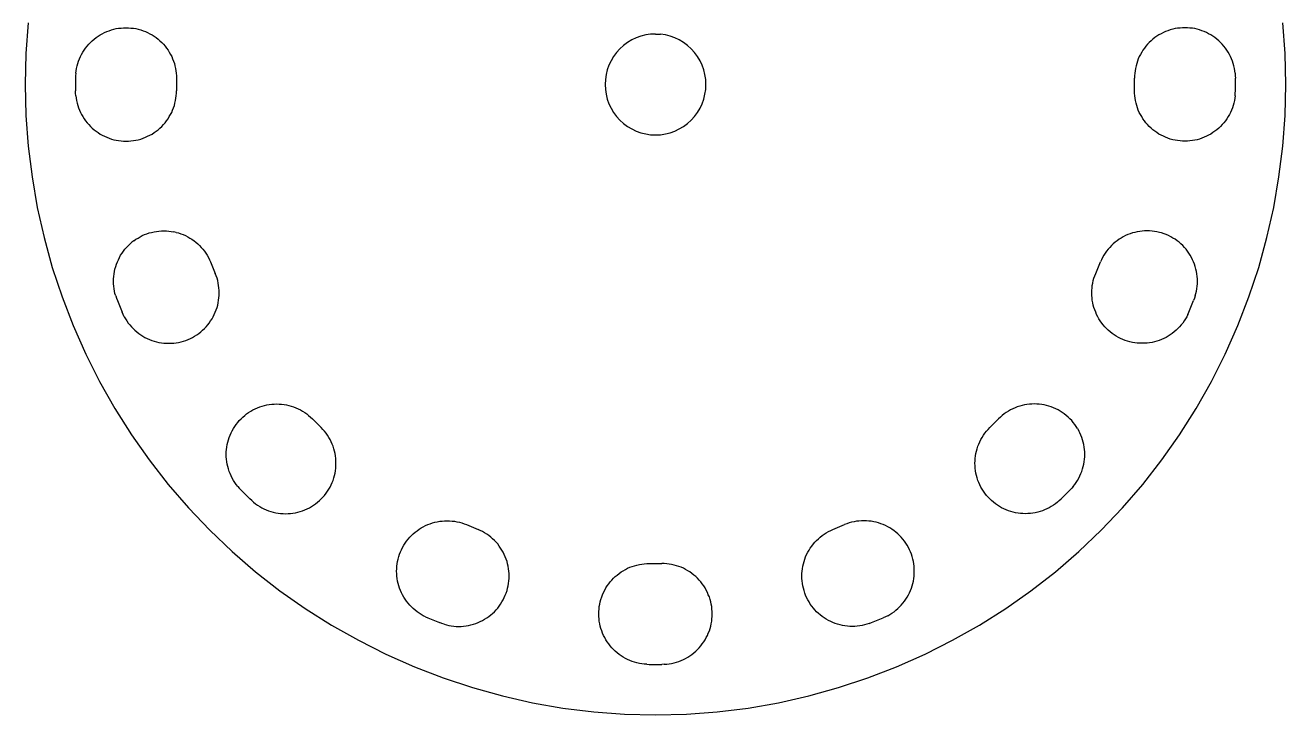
# Model space of a CAD drawing. Header units: millimetres. Extents: x 88 to 292, y 44 to 145.
# Drawn here: x 87.7 to 187.7, y 43.9 to 98.6 of the extents above; entities that cross this region are included whole.
import ezdxf

# ---------------------------------------------------------------- set-up
doc = ezdxf.new("R2010")
doc.units = ezdxf.units.MM
doc.header["$MEASUREMENT"] = 0
doc.layers.get('0').update_dxf_attribs({"linetype": 'CONTINUOUS'})

msp = doc.modelspace()

# ---------------------------------------------------------------- linework, layer by layer
at = {"color": 1}
for p, q in [((87.99, 98.76), (87.81, 96.32)), ((94.04, 97.98), (94.22, 98.06)), ((94.22, 98.06), (94.4, 98.13)), ((94.4, 98.13), (94.59, 98.19)), ((94.59, 98.19), (94.78, 98.24)), ((94.78, 98.24), (94.97, 98.29)), ((94.97, 98.29), (95.16, 98.32)), ((95.16, 98.32), (95.36, 98.34)), ((95.36, 98.34), (95.55, 98.36)), ((95.55, 98.36), (95.75, 98.36)), ((95.75, 98.36), (95.95, 98.36)), ((95.95, 98.36), (96.14, 98.34)), ((96.14, 98.34), (96.34, 98.32)), ((96.34, 98.32), (96.53, 98.29)), ((96.53, 98.29), (96.72, 98.24)), ((96.72, 98.24), (96.91, 98.19)), ((96.91, 98.19), (97.1, 98.13)), ((97.1, 98.13), (97.28, 98.06)), ((97.28, 98.06), (97.46, 97.98)), ((178.22, 98.06), (178.04, 97.98)), ((178.4, 98.13), (178.22, 98.06)), ((178.59, 98.19), (178.4, 98.13)), ((178.78, 98.24), (178.59, 98.19)), ((178.97, 98.29), (178.78, 98.24)), ((179.16, 98.32), (178.97, 98.29)), ((179.36, 98.34), (179.16, 98.32)), ((179.55, 98.36), (179.36, 98.34)), ((179.75, 98.36), (179.55, 98.36)), ((179.95, 98.36), (179.75, 98.36)), ((180.14, 98.34), (179.95, 98.36)), ((180.34, 98.32), (180.14, 98.34)), ((180.53, 98.29), (180.34, 98.32)), ((180.72, 98.24), (180.53, 98.29)), ((180.91, 98.19), (180.72, 98.24)), ((181.1, 98.13), (180.91, 98.19)), ((181.28, 98.06), (181.1, 98.13)), ((181.46, 97.98), (181.28, 98.06)), ((187.69, 96.32), (187.51, 98.76)), ((92.66, 96.9), (92.79, 97.05)), ((92.79, 97.05), (92.92, 97.19)), ((92.92, 97.19), (93.06, 97.33)), ((93.06, 97.33), (93.21, 97.45)), ((93.21, 97.45), (93.37, 97.58)), ((93.37, 97.58), (93.53, 97.69)), ((93.53, 97.69), (93.69, 97.79)), ((93.69, 97.79), (93.86, 97.89)), ((93.86, 97.89), (94.04, 97.98)), ((97.46, 97.98), (97.63, 97.89)), ((97.63, 97.89), (97.81, 97.79)), ((97.81, 97.79), (97.97, 97.69)), ((97.97, 97.69), (98.13, 97.58)), ((98.13, 97.58), (98.29, 97.45)), ((98.29, 97.45), (98.44, 97.33)), ((98.44, 97.33), (98.58, 97.19)), ((98.58, 97.19), (98.71, 97.05)), ((98.71, 97.05), (98.84, 96.9)), ((176.79, 97.05), (176.66, 96.9)), ((176.92, 97.19), (176.79, 97.05)), ((177.06, 97.33), (176.92, 97.19)), ((177.21, 97.45), (177.06, 97.33)), ((177.37, 97.58), (177.21, 97.45)), ((177.53, 97.69), (177.37, 97.58)), ((177.69, 97.79), (177.53, 97.69)), ((177.86, 97.89), (177.69, 97.79)), ((178.04, 97.98), (177.86, 97.89)), ((181.63, 97.89), (181.46, 97.98)), ((181.81, 97.79), (181.63, 97.89)), ((181.97, 97.69), (181.81, 97.79)), ((182.13, 97.58), (181.97, 97.69)), ((182.29, 97.45), (182.13, 97.58)), ((182.44, 97.33), (182.29, 97.45)), ((182.58, 97.19), (182.44, 97.33)), ((182.71, 97.05), (182.58, 97.19)), ((182.84, 96.9), (182.71, 97.05)), ((87.81, 96.32), (87.75, 93.86)), ((92.05, 95.89), (92.13, 96.07)), ((92.13, 96.07), (92.22, 96.25)), ((92.22, 96.25), (92.32, 96.42)), ((92.32, 96.42), (92.42, 96.58)), ((92.42, 96.58), (92.54, 96.75)), ((92.54, 96.75), (92.66, 96.9)), ((98.84, 96.9), (98.96, 96.75)), ((98.96, 96.75), (99.08, 96.58)), ((99.08, 96.58), (99.18, 96.42)), ((99.18, 96.42), (99.28, 96.25)), ((99.28, 96.25), (99.37, 96.07)), ((99.37, 96.07), (99.44, 95.89)), ((176.13, 96.07), (176.05, 95.89)), ((176.22, 96.25), (176.13, 96.07)), ((176.32, 96.42), (176.22, 96.25)), ((176.42, 96.58), (176.32, 96.42)), ((176.54, 96.75), (176.42, 96.58)), ((176.66, 96.9), (176.54, 96.75)), ((182.96, 96.75), (182.84, 96.9)), ((183.08, 96.58), (182.96, 96.75)), ((183.18, 96.42), (183.08, 96.58)), ((183.28, 96.25), (183.18, 96.42)), ((183.37, 96.07), (183.28, 96.25)), ((183.44, 95.89), (183.37, 96.07)), ((187.75, 93.86), (187.69, 96.32)), ((91.79, 94.95), (91.83, 95.14)), ((91.83, 95.14), (91.87, 95.33)), ((91.87, 95.33), (91.92, 95.52)), ((91.92, 95.52), (91.98, 95.71)), ((91.98, 95.71), (92.05, 95.89)), ((99.44, 95.89), (99.52, 95.71)), ((99.52, 95.71), (99.58, 95.52)), ((99.58, 95.52), (99.63, 95.33)), ((99.63, 95.33), (99.67, 95.14)), ((99.67, 95.14), (99.71, 94.95)), ((175.83, 95.14), (175.79, 94.95)), ((175.87, 95.33), (175.83, 95.14)), ((175.92, 95.52), (175.87, 95.33)), ((175.98, 95.71), (175.92, 95.52)), ((176.05, 95.89), (175.98, 95.71)), ((183.52, 95.71), (183.44, 95.89)), ((183.58, 95.52), (183.52, 95.71)), ((183.63, 95.33), (183.58, 95.52)), ((183.67, 95.14), (183.63, 95.33)), ((183.71, 94.95), (183.67, 95.14)), ((91.77, 94.75), (91.75, 94.56)), ((91.75, 94.56), (91.75, 94.36)), ((91.75, 94.36), (91.75, 93.36)), ((91.77, 94.75), (91.79, 94.95)), ((99.71, 94.95), (99.73, 94.75)), ((99.73, 94.75), (99.74, 94.56)), ((99.74, 94.56), (99.75, 94.36)), ((99.75, 94.36), (99.75, 93.36)), ((175.77, 94.75), (175.75, 94.56)), ((175.75, 94.56), (175.75, 94.36)), ((175.75, 93.36), (175.75, 94.36)), ((175.79, 94.95), (175.77, 94.75)), ((183.73, 94.75), (183.71, 94.95)), ((183.73, 94.75), (183.74, 94.56)), ((183.74, 94.56), (183.75, 94.36)), ((183.75, 93.36), (183.75, 94.36)), ((87.75, 93.86), (87.81, 91.41)), ((91.75, 93.17), (91.75, 93.36)), ((91.77, 92.97), (91.75, 93.17)), ((99.73, 92.97), (99.74, 93.17)), ((99.74, 93.17), (99.75, 93.36)), ((175.75, 93.17), (175.75, 93.36)), ((175.77, 92.97), (175.75, 93.17)), ((183.73, 92.97), (183.74, 93.17)), ((183.74, 93.17), (183.75, 93.36)), ((187.69, 91.41), (187.75, 93.86)), ((91.77, 92.97), (91.79, 92.78)), ((91.79, 92.78), (91.83, 92.58)), ((91.83, 92.58), (91.87, 92.39)), ((91.87, 92.39), (91.92, 92.2)), ((91.92, 92.2), (91.98, 92.01)), ((91.98, 92.01), (92.05, 91.83)), ((99.44, 91.83), (99.52, 92.01)), ((99.52, 92.01), (99.58, 92.2)), ((99.58, 92.2), (99.63, 92.39)), ((99.63, 92.39), (99.67, 92.58)), ((99.67, 92.58), (99.71, 92.78)), ((99.71, 92.78), (99.73, 92.97)), ((175.79, 92.78), (175.77, 92.97)), ((175.83, 92.58), (175.79, 92.78)), ((175.87, 92.39), (175.83, 92.58)), ((175.92, 92.2), (175.87, 92.39)), ((175.98, 92.01), (175.92, 92.2)), ((176.05, 91.83), (175.98, 92.01)), ((183.52, 92.01), (183.44, 91.83)), ((183.58, 92.2), (183.52, 92.01)), ((183.63, 92.39), (183.58, 92.2)), ((183.67, 92.58), (183.63, 92.39)), ((183.71, 92.78), (183.67, 92.58)), ((183.73, 92.97), (183.71, 92.78)), ((87.81, 91.41), (87.99, 88.96)), ((92.05, 91.83), (92.13, 91.65)), ((92.13, 91.65), (92.22, 91.48)), ((92.22, 91.48), (92.32, 91.31)), ((92.32, 91.31), (92.42, 91.14)), ((92.42, 91.14), (92.54, 90.98)), ((98.96, 90.98), (99.08, 91.14)), ((99.08, 91.14), (99.18, 91.31)), ((99.18, 91.31), (99.28, 91.48)), ((99.28, 91.48), (99.37, 91.65)), ((99.37, 91.65), (99.44, 91.83)), ((176.13, 91.65), (176.05, 91.83)), ((176.22, 91.48), (176.13, 91.65)), ((176.32, 91.31), (176.22, 91.48)), ((176.42, 91.14), (176.32, 91.31)), ((176.54, 90.98), (176.42, 91.14)), ((183.08, 91.14), (182.96, 90.98)), ((183.18, 91.31), (183.08, 91.14)), ((183.28, 91.48), (183.18, 91.31)), ((183.37, 91.65), (183.28, 91.48)), ((183.44, 91.83), (183.37, 91.65)), ((187.51, 88.96), (187.69, 91.41)), ((92.54, 90.98), (92.66, 90.82)), ((92.66, 90.82), (92.79, 90.68)), ((92.79, 90.68), (92.92, 90.53)), ((92.92, 90.53), (93.06, 90.4)), ((93.06, 90.4), (93.21, 90.27)), ((93.21, 90.27), (93.37, 90.15)), ((93.37, 90.15), (93.53, 90.04)), ((93.53, 90.04), (93.69, 89.93)), ((97.81, 89.93), (97.97, 90.04)), ((97.97, 90.04), (98.13, 90.15)), ((98.13, 90.15), (98.29, 90.27)), ((98.29, 90.27), (98.44, 90.4)), ((98.44, 90.4), (98.58, 90.53)), ((98.58, 90.53), (98.71, 90.68)), ((98.71, 90.68), (98.84, 90.82)), ((98.84, 90.82), (98.96, 90.98)), ((176.66, 90.82), (176.54, 90.98)), ((176.79, 90.68), (176.66, 90.82)), ((176.92, 90.53), (176.79, 90.68)), ((177.06, 90.4), (176.92, 90.53)), ((177.21, 90.27), (177.06, 90.4)), ((177.37, 90.15), (177.21, 90.27)), ((177.53, 90.04), (177.37, 90.15)), ((177.69, 89.93), (177.53, 90.04)), ((181.97, 90.04), (181.81, 89.93)), ((182.13, 90.15), (181.97, 90.04)), ((182.29, 90.27), (182.13, 90.15)), ((182.44, 90.4), (182.29, 90.27)), ((182.58, 90.53), (182.44, 90.4)), ((182.71, 90.68), (182.58, 90.53)), ((182.84, 90.82), (182.71, 90.68)), ((182.96, 90.98), (182.84, 90.82)), ((93.69, 89.93), (93.86, 89.83)), ((93.86, 89.83), (94.04, 89.75)), ((94.04, 89.75), (94.22, 89.67)), ((94.22, 89.67), (94.4, 89.6)), ((94.4, 89.6), (94.59, 89.53)), ((94.59, 89.53), (94.78, 89.48)), ((94.78, 89.48), (94.97, 89.44)), ((94.97, 89.44), (95.16, 89.41)), ((95.16, 89.41), (95.36, 89.38)), ((95.36, 89.38), (95.55, 89.37)), ((95.55, 89.37), (95.75, 89.36)), ((95.75, 89.36), (95.95, 89.37)), ((95.95, 89.37), (96.14, 89.38)), ((96.14, 89.38), (96.34, 89.41)), ((96.34, 89.41), (96.53, 89.44)), ((96.53, 89.44), (96.72, 89.48)), ((96.72, 89.48), (96.91, 89.53)), ((96.91, 89.53), (97.1, 89.6)), ((97.1, 89.6), (97.28, 89.67)), ((97.28, 89.67), (97.46, 89.75)), ((97.46, 89.75), (97.63, 89.83)), ((97.63, 89.83), (97.81, 89.93)), ((177.86, 89.83), (177.69, 89.93)), ((178.04, 89.75), (177.86, 89.83)), ((178.22, 89.67), (178.04, 89.75)), ((178.4, 89.6), (178.22, 89.67)), ((178.59, 89.53), (178.4, 89.6)), ((178.78, 89.48), (178.59, 89.53)), ((178.97, 89.44), (178.78, 89.48)), ((179.16, 89.41), (178.97, 89.44)), ((179.36, 89.38), (179.16, 89.41)), ((179.55, 89.37), (179.36, 89.38)), ((179.75, 89.36), (179.55, 89.37)), ((179.95, 89.37), (179.75, 89.36)), ((180.14, 89.38), (179.95, 89.37)), ((180.34, 89.41), (180.14, 89.38)), ((180.53, 89.44), (180.34, 89.41)), ((180.72, 89.48), (180.53, 89.44)), ((180.91, 89.53), (180.72, 89.48)), ((181.1, 89.6), (180.91, 89.53)), ((181.28, 89.67), (181.1, 89.6)), ((181.46, 89.75), (181.28, 89.67)), ((181.63, 89.83), (181.46, 89.75)), ((181.81, 89.93), (181.63, 89.83)), ((87.99, 88.96), (88.29, 86.53)), ((187.21, 86.53), (187.51, 88.96)), ((88.29, 86.53), (88.71, 84.11)), ((186.79, 84.11), (187.21, 86.53)), ((88.71, 84.11), (89.25, 81.71)), ((186.25, 81.71), (186.79, 84.11)), ((97.22, 81.95), (97.41, 82.02)), ((97.41, 82.02), (97.59, 82.08)), ((97.59, 82.08), (97.78, 82.13)), ((97.78, 82.13), (97.97, 82.17)), ((97.97, 82.17), (98.17, 82.21)), ((98.17, 82.21), (98.36, 82.23)), ((98.36, 82.23), (98.56, 82.25)), ((98.56, 82.25), (98.75, 82.25)), ((98.75, 82.25), (98.95, 82.25)), ((98.95, 82.25), (99.15, 82.23)), ((99.15, 82.23), (99.34, 82.21)), ((99.34, 82.21), (99.54, 82.17)), ((99.73, 82.13), (99.54, 82.17)), ((99.73, 82.13), (99.92, 82.08)), ((99.92, 82.08), (100.1, 82.02)), ((100.1, 82.02), (100.29, 81.95)), ((175.4, 82.02), (175.21, 81.95)), ((175.58, 82.08), (175.4, 82.02)), ((175.77, 82.13), (175.58, 82.08)), ((175.96, 82.17), (175.77, 82.13)), ((176.16, 82.21), (175.96, 82.17)), ((176.35, 82.23), (176.16, 82.21)), ((176.55, 82.25), (176.35, 82.23)), ((176.74, 82.25), (176.55, 82.25)), ((176.94, 82.25), (176.74, 82.25)), ((177.14, 82.23), (176.94, 82.25)), ((177.33, 82.21), (177.14, 82.23)), ((177.52, 82.17), (177.33, 82.21)), ((177.72, 82.13), (177.52, 82.17)), ((177.9, 82.08), (177.72, 82.13)), ((178.09, 82.02), (177.9, 82.08)), ((178.27, 81.95), (178.09, 82.02)), ((89.25, 81.71), (89.9, 79.35)), ((95.79, 80.94), (95.93, 81.08)), ((95.93, 81.08), (96.07, 81.22)), ((96.07, 81.22), (96.22, 81.34)), ((96.37, 81.46), (96.22, 81.34)), ((96.37, 81.46), (96.53, 81.58)), ((96.53, 81.58), (96.7, 81.68)), ((96.7, 81.68), (96.87, 81.78)), ((96.87, 81.78), (97.04, 81.87)), ((97.04, 81.87), (97.22, 81.95)), ((100.29, 81.95), (100.47, 81.87)), ((100.47, 81.87), (100.64, 81.78)), ((100.64, 81.78), (100.81, 81.68)), ((100.81, 81.68), (100.98, 81.58)), ((100.98, 81.58), (101.14, 81.46)), ((101.14, 81.46), (101.29, 81.34)), ((101.29, 81.34), (101.44, 81.22)), ((101.44, 81.22), (101.58, 81.08)), ((101.58, 81.08), (101.72, 80.94)), ((173.92, 81.08), (173.78, 80.94)), ((174.06, 81.22), (173.92, 81.08)), ((174.21, 81.34), (174.06, 81.22)), ((174.36, 81.46), (174.21, 81.34)), ((174.52, 81.58), (174.36, 81.46)), ((174.69, 81.68), (174.52, 81.58)), ((174.86, 81.78), (174.69, 81.68)), ((175.03, 81.87), (174.86, 81.78)), ((175.21, 81.95), (175.03, 81.87)), ((178.45, 81.87), (178.27, 81.95)), ((178.63, 81.78), (178.45, 81.87)), ((178.8, 81.68), (178.63, 81.78)), ((178.97, 81.58), (178.8, 81.68)), ((179.13, 81.46), (178.97, 81.58)), ((179.28, 81.34), (179.13, 81.46)), ((179.43, 81.22), (179.28, 81.34)), ((179.57, 81.08), (179.43, 81.22)), ((179.71, 80.94), (179.57, 81.08)), ((185.6, 79.35), (186.25, 81.71)), ((95.14, 79.96), (95.23, 80.14)), ((95.23, 80.14), (95.32, 80.31)), ((95.32, 80.31), (95.43, 80.47)), ((95.43, 80.47), (95.54, 80.63)), ((95.54, 80.63), (95.66, 80.79)), ((95.66, 80.79), (95.79, 80.94)), ((101.72, 80.94), (101.85, 80.79)), ((101.85, 80.79), (101.97, 80.63)), ((101.97, 80.63), (102.08, 80.47)), ((102.08, 80.47), (102.19, 80.31)), ((102.19, 80.31), (102.28, 80.14)), ((102.28, 80.14), (102.37, 79.96)), ((173.22, 80.14), (173.13, 79.96)), ((173.31, 80.31), (173.22, 80.14)), ((173.42, 80.47), (173.31, 80.31)), ((173.53, 80.63), (173.42, 80.47)), ((173.65, 80.79), (173.53, 80.63)), ((173.78, 80.94), (173.65, 80.79)), ((179.84, 80.79), (179.71, 80.94)), ((179.96, 80.63), (179.84, 80.79)), ((180.07, 80.47), (179.96, 80.63)), ((180.17, 80.31), (180.07, 80.47)), ((180.27, 80.14), (180.17, 80.31)), ((180.36, 79.96), (180.27, 80.14)), ((89.9, 79.35), (90.67, 77.02)), ((94.8, 78.84), (94.83, 79.03)), ((94.83, 79.03), (94.87, 79.22)), ((94.87, 79.22), (94.93, 79.41)), ((94.93, 79.41), (94.99, 79.6)), ((94.99, 79.6), (95.06, 79.78)), ((95.06, 79.78), (95.14, 79.96)), ((102.37, 79.96), (102.45, 79.78)), ((102.45, 79.78), (102.83, 78.86)), ((172.67, 78.86), (173.05, 79.78)), ((173.13, 79.96), (173.05, 79.78)), ((180.44, 79.78), (180.36, 79.96)), ((180.51, 79.6), (180.44, 79.78)), ((180.57, 79.41), (180.51, 79.6)), ((180.62, 79.22), (180.57, 79.41)), ((180.67, 79.03), (180.62, 79.22)), ((180.7, 78.84), (180.67, 79.03)), ((184.83, 77.02), (185.6, 79.35)), ((94.75, 78.25), (94.76, 78.45)), ((94.76, 78.06), (94.75, 78.25)), ((94.76, 78.45), (94.77, 78.64)), ((94.77, 77.86), (94.76, 78.06)), ((94.77, 78.64), (94.8, 78.84)), ((102.9, 78.68), (102.83, 78.86)), ((102.97, 78.49), (102.9, 78.68)), ((103.02, 78.3), (102.97, 78.49)), ((103.06, 78.11), (103.02, 78.3)), ((103.09, 77.91), (103.06, 78.11)), ((172.4, 77.91), (172.44, 78.11)), ((172.44, 78.11), (172.48, 78.3)), ((172.48, 78.3), (172.53, 78.49)), ((172.53, 78.49), (172.59, 78.68)), ((172.59, 78.68), (172.67, 78.86)), ((180.72, 78.64), (180.7, 78.84)), ((180.74, 78.45), (180.72, 78.64)), ((180.72, 77.86), (180.74, 78.06)), ((180.74, 78.25), (180.74, 78.45)), ((180.74, 78.06), (180.74, 78.25)), ((90.67, 77.02), (91.56, 74.73)), ((94.8, 77.66), (94.77, 77.86)), ((94.83, 77.47), (94.8, 77.66)), ((94.87, 77.28), (94.83, 77.47)), ((94.93, 77.09), (94.87, 77.28)), ((94.93, 77.09), (94.99, 76.9)), ((103.12, 77.72), (103.09, 77.91)), ((103.13, 77.52), (103.12, 77.72)), ((103.12, 76.94), (103.13, 77.13)), ((103.14, 77.33), (103.13, 77.52)), ((103.13, 77.13), (103.14, 77.33)), ((172.36, 77.33), (172.37, 77.52)), ((172.37, 77.13), (172.36, 77.33)), ((172.37, 77.52), (172.38, 77.72)), ((172.38, 76.94), (172.37, 77.13)), ((172.38, 77.72), (172.4, 77.91)), ((180.57, 77.09), (180.51, 76.9)), ((180.57, 77.09), (180.62, 77.28)), ((180.62, 77.28), (180.67, 77.47)), ((180.67, 77.47), (180.7, 77.66)), ((180.7, 77.66), (180.72, 77.86)), ((183.94, 74.73), (184.83, 77.02)), ((94.99, 76.9), (95.06, 76.72)), ((95.06, 76.72), (95.44, 75.8)), ((102.9, 75.98), (102.97, 76.17)), ((102.97, 76.17), (103.02, 76.36)), ((103.02, 76.36), (103.06, 76.55)), ((103.06, 76.55), (103.09, 76.74)), ((103.09, 76.74), (103.12, 76.94)), ((172.4, 76.74), (172.38, 76.94)), ((172.44, 76.55), (172.4, 76.74)), ((172.48, 76.36), (172.44, 76.55)), ((172.53, 76.17), (172.48, 76.36)), ((172.59, 75.98), (172.53, 76.17)), ((180.06, 75.8), (180.44, 76.72)), ((180.51, 76.9), (180.44, 76.72)), ((95.52, 75.62), (95.44, 75.8)), ((95.61, 75.44), (95.52, 75.62)), ((95.61, 75.44), (95.71, 75.27)), ((95.71, 75.27), (95.81, 75.11)), ((95.81, 75.11), (95.92, 74.94)), ((102.35, 74.94), (102.46, 75.11)), ((102.46, 75.11), (102.57, 75.27)), ((102.57, 75.27), (102.67, 75.44)), ((102.67, 75.44), (102.75, 75.62)), ((102.75, 75.62), (102.83, 75.8)), ((102.83, 75.8), (102.9, 75.98)), ((172.67, 75.8), (172.59, 75.98)), ((172.74, 75.62), (172.67, 75.8)), ((172.83, 75.44), (172.74, 75.62)), ((172.93, 75.27), (172.83, 75.44)), ((173.03, 75.11), (172.93, 75.27)), ((173.15, 74.94), (173.03, 75.11)), ((179.69, 75.11), (179.57, 74.94)), ((179.79, 75.27), (179.69, 75.11)), ((179.89, 75.44), (179.79, 75.27)), ((179.98, 75.62), (179.89, 75.44)), ((179.98, 75.62), (180.06, 75.8)), ((91.56, 74.73), (92.55, 72.48)), ((95.92, 74.94), (96.05, 74.79)), ((96.05, 74.79), (96.17, 74.64)), ((96.17, 74.64), (96.31, 74.5)), ((96.31, 74.5), (96.45, 74.36)), ((96.45, 74.36), (96.6, 74.24)), ((96.6, 74.24), (96.75, 74.11)), ((96.75, 74.11), (96.92, 74)), ((96.92, 74), (97.08, 73.9)), ((101.19, 73.9), (101.36, 74)), ((101.36, 74), (101.52, 74.11)), ((101.52, 74.11), (101.68, 74.24)), ((101.68, 74.24), (101.82, 74.36)), ((101.82, 74.36), (101.97, 74.5)), ((101.97, 74.5), (102.1, 74.64)), ((102.1, 74.64), (102.23, 74.79)), ((102.23, 74.79), (102.35, 74.94)), ((173.27, 74.79), (173.15, 74.94)), ((173.4, 74.64), (173.27, 74.79)), ((173.53, 74.5), (173.4, 74.64)), ((173.67, 74.36), (173.53, 74.5)), ((173.82, 74.24), (173.67, 74.36)), ((173.98, 74.11), (173.82, 74.24)), ((174.14, 74), (173.98, 74.11)), ((174.3, 73.9), (174.14, 74)), ((178.58, 74), (178.42, 73.9)), ((178.74, 74.11), (178.58, 74)), ((178.9, 74.24), (178.74, 74.11)), ((179.05, 74.36), (178.9, 74.24)), ((179.19, 74.5), (179.05, 74.36)), ((179.32, 74.64), (179.19, 74.5)), ((179.45, 74.79), (179.32, 74.64)), ((179.57, 74.94), (179.45, 74.79)), ((182.95, 72.48), (183.94, 74.73)), ((97.08, 73.9), (97.25, 73.8)), ((97.25, 73.8), (97.43, 73.71)), ((97.43, 73.71), (97.61, 73.63)), ((97.61, 73.63), (97.79, 73.56)), ((97.79, 73.56), (97.98, 73.5)), ((97.98, 73.5), (98.17, 73.45)), ((98.17, 73.45), (98.36, 73.4)), ((98.36, 73.4), (98.55, 73.37)), ((98.55, 73.37), (98.75, 73.35)), ((98.75, 73.35), (98.94, 73.33)), ((98.94, 73.33), (99.14, 73.33)), ((99.14, 73.33), (99.33, 73.33)), ((99.33, 73.33), (99.53, 73.35)), ((99.53, 73.35), (99.72, 73.37)), ((99.72, 73.37), (99.92, 73.4)), ((99.92, 73.4), (100.11, 73.45)), ((100.11, 73.45), (100.3, 73.5)), ((100.3, 73.5), (100.49, 73.56)), ((100.49, 73.56), (100.67, 73.63)), ((100.67, 73.63), (100.85, 73.71)), ((100.85, 73.71), (101.02, 73.8)), ((101.02, 73.8), (101.19, 73.9)), ((174.48, 73.8), (174.3, 73.9)), ((174.65, 73.71), (174.48, 73.8)), ((174.83, 73.63), (174.65, 73.71)), ((175.01, 73.56), (174.83, 73.63)), ((175.2, 73.5), (175.01, 73.56)), ((175.39, 73.45), (175.2, 73.5)), ((175.58, 73.4), (175.39, 73.45)), ((175.77, 73.37), (175.58, 73.4)), ((175.97, 73.35), (175.77, 73.37)), ((176.16, 73.33), (175.97, 73.35)), ((176.36, 73.33), (176.16, 73.33)), ((176.56, 73.33), (176.36, 73.33)), ((176.75, 73.35), (176.56, 73.33)), ((176.95, 73.37), (176.75, 73.35)), ((177.14, 73.4), (176.95, 73.37)), ((177.33, 73.45), (177.14, 73.4)), ((177.52, 73.5), (177.33, 73.45)), ((177.71, 73.56), (177.52, 73.5)), ((177.89, 73.63), (177.71, 73.56)), ((178.07, 73.71), (177.89, 73.63)), ((178.25, 73.8), (178.07, 73.71)), ((178.42, 73.9), (178.25, 73.8)), ((92.55, 72.48), (93.65, 70.29)), ((181.85, 70.29), (182.95, 72.48)), ((93.65, 70.29), (94.86, 68.16)), ((180.64, 68.16), (181.85, 70.29)), ((94.86, 68.16), (96.18, 66.08)), ((105.64, 67.95), (105.81, 68.05)), ((105.81, 68.05), (105.99, 68.13)), ((105.99, 68.13), (106.17, 68.21)), ((106.17, 68.21), (106.35, 68.28)), ((106.35, 68.28), (106.54, 68.35)), ((106.54, 68.35), (106.73, 68.4)), ((106.73, 68.4), (106.92, 68.44)), ((106.92, 68.44), (107.11, 68.47)), ((107.11, 68.47), (107.31, 68.5)), ((107.31, 68.5), (107.5, 68.51)), ((107.5, 68.51), (107.7, 68.52)), ((107.7, 68.52), (107.89, 68.51)), ((107.89, 68.51), (108.09, 68.5)), ((108.09, 68.5), (108.28, 68.47)), ((108.28, 68.47), (108.48, 68.44)), ((108.48, 68.44), (108.67, 68.4)), ((108.67, 68.4), (108.86, 68.35)), ((108.86, 68.35), (109.04, 68.28)), ((109.04, 68.28), (109.23, 68.21)), ((109.23, 68.21), (109.41, 68.13)), ((109.41, 68.13), (109.58, 68.05)), ((109.58, 68.05), (109.75, 67.95)), ((165.92, 68.05), (165.74, 67.95)), ((166.09, 68.13), (165.92, 68.05)), ((166.27, 68.21), (166.09, 68.13)), ((166.45, 68.28), (166.27, 68.21)), ((166.64, 68.35), (166.45, 68.28)), ((166.83, 68.4), (166.64, 68.35)), ((167.02, 68.44), (166.83, 68.4)), ((167.21, 68.47), (167.02, 68.44)), ((167.41, 68.5), (167.21, 68.47)), ((167.61, 68.51), (167.41, 68.5)), ((167.8, 68.52), (167.61, 68.51)), ((168, 68.51), (167.8, 68.52)), ((168.19, 68.5), (168, 68.51)), ((168.39, 68.47), (168.19, 68.5)), ((168.58, 68.44), (168.39, 68.47)), ((168.77, 68.4), (168.58, 68.44)), ((168.96, 68.35), (168.77, 68.4)), ((169.15, 68.28), (168.96, 68.35)), ((169.33, 68.21), (169.15, 68.28)), ((169.51, 68.13), (169.33, 68.21)), ((169.69, 68.05), (169.51, 68.13)), ((169.86, 67.95), (169.69, 68.05)), ((179.32, 66.08), (180.64, 68.16)), ((104.48, 66.9), (104.61, 67.05)), ((104.61, 67.05), (104.73, 67.2)), ((104.73, 67.2), (104.87, 67.35)), ((104.87, 67.35), (105.01, 67.48)), ((105.01, 67.48), (105.16, 67.61)), ((105.16, 67.61), (105.31, 67.73)), ((105.31, 67.73), (105.47, 67.84)), ((105.47, 67.84), (105.64, 67.95)), ((109.75, 67.95), (109.92, 67.84)), ((109.92, 67.84), (110.08, 67.73)), ((110.08, 67.73), (110.23, 67.61)), ((110.23, 67.61), (110.38, 67.48)), ((110.38, 67.48), (110.53, 67.35)), ((110.53, 67.35), (111.23, 66.64)), ((164.27, 66.64), (164.97, 67.35)), ((165.12, 67.48), (164.97, 67.35)), ((165.26, 67.61), (165.12, 67.48)), ((165.42, 67.73), (165.26, 67.61)), ((165.58, 67.84), (165.42, 67.73)), ((165.74, 67.95), (165.58, 67.84)), ((170.02, 67.84), (169.86, 67.95)), ((170.18, 67.73), (170.02, 67.84)), ((170.34, 67.61), (170.18, 67.73)), ((170.49, 67.48), (170.34, 67.61)), ((170.63, 67.35), (170.49, 67.48)), ((170.77, 67.2), (170.63, 67.35)), ((170.89, 67.05), (170.77, 67.2)), ((171.01, 66.9), (170.89, 67.05)), ((96.18, 66.08), (97.59, 64.08)), ((103.93, 65.86), (104, 66.05)), ((104, 66.05), (104.08, 66.23)), ((104.08, 66.23), (104.17, 66.4)), ((104.17, 66.4), (104.27, 66.57)), ((104.27, 66.57), (104.37, 66.74)), ((104.37, 66.74), (104.48, 66.9)), ((111.37, 66.5), (111.23, 66.64)), ((111.5, 66.35), (111.37, 66.5)), ((111.62, 66.19), (111.5, 66.35)), ((111.73, 66.03), (111.62, 66.19)), ((111.84, 65.87), (111.73, 66.03)), ((163.66, 65.87), (163.77, 66.03)), ((163.77, 66.03), (163.88, 66.19)), ((163.88, 66.19), (164, 66.35)), ((164, 66.35), (164.13, 66.5)), ((164.13, 66.5), (164.27, 66.64)), ((171.13, 66.74), (171.01, 66.9)), ((171.23, 66.57), (171.13, 66.74)), ((171.23, 66.57), (171.33, 66.4)), ((171.42, 66.23), (171.33, 66.4)), ((171.5, 66.05), (171.42, 66.23)), ((171.57, 65.86), (171.5, 66.05)), ((177.91, 64.08), (179.32, 66.08)), ((103.72, 64.91), (103.74, 65.1)), ((103.74, 65.1), (103.77, 65.3)), ((103.77, 65.3), (103.82, 65.49)), ((103.82, 65.49), (103.87, 65.68)), ((103.87, 65.68), (103.93, 65.86)), ((111.93, 65.7), (111.84, 65.87)), ((112.02, 65.52), (111.93, 65.7)), ((112.1, 65.34), (112.02, 65.52)), ((112.17, 65.16), (112.1, 65.34)), ((112.23, 64.97), (112.17, 65.16)), ((163.27, 64.97), (163.33, 65.16)), ((163.33, 65.16), (163.4, 65.34)), ((163.4, 65.34), (163.48, 65.52)), ((163.48, 65.52), (163.57, 65.7)), ((163.57, 65.7), (163.66, 65.87)), ((171.63, 65.68), (171.57, 65.86)), ((171.68, 65.49), (171.63, 65.68)), ((171.72, 65.3), (171.68, 65.49)), ((171.76, 65.1), (171.72, 65.3)), ((171.78, 64.91), (171.76, 65.1)), ((97.59, 64.08), (99.1, 62.14)), ((103.7, 64.71), (103.72, 64.91)), ((103.7, 64.52), (103.7, 64.71)), ((103.7, 64.32), (103.7, 64.52)), ((103.72, 64.13), (103.7, 64.32)), ((103.74, 63.93), (103.72, 64.13)), ((112.28, 64.78), (112.23, 64.97)), ((112.33, 64.59), (112.28, 64.78)), ((112.36, 64.4), (112.33, 64.59)), ((112.39, 64.2), (112.36, 64.4)), ((112.4, 64.01), (112.39, 64.2)), ((112.4, 63.81), (112.4, 64.01)), ((163.09, 63.81), (163.1, 64.01)), ((163.1, 64.01), (163.11, 64.2)), ((163.11, 64.2), (163.14, 64.4)), ((163.14, 64.4), (163.17, 64.59)), ((163.17, 64.59), (163.21, 64.78)), ((163.21, 64.78), (163.27, 64.97)), ((171.76, 63.93), (171.78, 64.13)), ((171.8, 64.71), (171.78, 64.91)), ((171.78, 64.13), (171.8, 64.32)), ((171.8, 64.52), (171.8, 64.71)), ((171.8, 64.32), (171.8, 64.52)), ((176.4, 62.14), (177.91, 64.08)), ((103.77, 63.74), (103.74, 63.93)), ((103.82, 63.55), (103.77, 63.74)), ((103.87, 63.36), (103.82, 63.55)), ((103.93, 63.17), (103.87, 63.36)), ((104, 62.99), (103.93, 63.17)), ((112.28, 62.84), (112.33, 63.03)), ((112.33, 63.03), (112.36, 63.22)), ((112.36, 63.22), (112.39, 63.42)), ((112.39, 63.42), (112.4, 63.61)), ((112.4, 63.61), (112.4, 63.81)), ((163.1, 63.61), (163.09, 63.81)), ((163.11, 63.42), (163.1, 63.61)), ((163.14, 63.22), (163.11, 63.42)), ((163.17, 63.03), (163.14, 63.22)), ((163.21, 62.84), (163.17, 63.03)), ((171.5, 62.99), (171.57, 63.17)), ((171.57, 63.17), (171.63, 63.36)), ((171.63, 63.36), (171.68, 63.55)), ((171.68, 63.55), (171.72, 63.74)), ((171.72, 63.74), (171.76, 63.93)), ((99.1, 62.14), (100.7, 60.28)), ((104.08, 62.81), (104, 62.99)), ((104.17, 62.63), (104.08, 62.81)), ((104.27, 62.46), (104.17, 62.63)), ((104.37, 62.3), (104.27, 62.46)), ((104.48, 62.13), (104.37, 62.3)), ((104.61, 61.98), (104.48, 62.13)), ((111.93, 61.92), (112.02, 62.1)), ((112.02, 62.1), (112.1, 62.28)), ((112.1, 62.28), (112.17, 62.46)), ((112.17, 62.46), (112.23, 62.65)), ((112.23, 62.65), (112.28, 62.84)), ((163.27, 62.65), (163.21, 62.84)), ((163.33, 62.46), (163.27, 62.65)), ((163.4, 62.28), (163.33, 62.46)), ((163.48, 62.1), (163.4, 62.28)), ((163.57, 61.92), (163.48, 62.1)), ((170.89, 61.98), (171.01, 62.13)), ((171.01, 62.13), (171.13, 62.3)), ((171.13, 62.3), (171.23, 62.46)), ((171.23, 62.46), (171.33, 62.63)), ((171.33, 62.63), (171.42, 62.81)), ((171.42, 62.81), (171.5, 62.99)), ((174.8, 60.28), (176.4, 62.14)), ((104.61, 61.98), (104.73, 61.83)), ((104.73, 61.83), (104.87, 61.69)), ((104.87, 61.69), (105.58, 60.98)), ((111.23, 60.98), (111.37, 61.12)), ((111.37, 61.12), (111.5, 61.27)), ((111.5, 61.27), (111.62, 61.43)), ((111.62, 61.43), (111.73, 61.59)), ((111.73, 61.59), (111.84, 61.75)), ((111.84, 61.75), (111.93, 61.92)), ((163.66, 61.75), (163.57, 61.92)), ((163.77, 61.59), (163.66, 61.75)), ((163.88, 61.43), (163.77, 61.59)), ((164, 61.27), (163.88, 61.43)), ((164.13, 61.12), (164, 61.27)), ((164.27, 60.98), (164.13, 61.12)), ((169.92, 60.98), (170.63, 61.69)), ((170.77, 61.83), (170.63, 61.69)), ((170.89, 61.98), (170.77, 61.83)), ((100.7, 60.28), (102.39, 58.51)), ((105.72, 60.85), (105.58, 60.98)), ((105.72, 60.85), (105.87, 60.72)), ((105.87, 60.72), (106.02, 60.6)), ((106.02, 60.6), (106.18, 60.48)), ((106.18, 60.48), (106.35, 60.38)), ((106.35, 60.38), (106.52, 60.28)), ((106.52, 60.28), (106.69, 60.19)), ((106.69, 60.19), (106.87, 60.11)), ((106.87, 60.11), (107.06, 60.04)), ((107.06, 60.04), (107.24, 59.98)), ((109.57, 59.98), (109.75, 60.04)), ((109.75, 60.04), (109.94, 60.11)), ((109.94, 60.11), (110.11, 60.19)), ((110.11, 60.19), (110.29, 60.28)), ((110.29, 60.28), (110.46, 60.38)), ((110.46, 60.38), (110.63, 60.48)), ((110.63, 60.48), (110.79, 60.6)), ((110.79, 60.6), (110.94, 60.72)), ((110.94, 60.72), (111.09, 60.85)), ((111.09, 60.85), (111.23, 60.98)), ((164.41, 60.85), (164.27, 60.98)), ((164.56, 60.72), (164.41, 60.85)), ((164.71, 60.6), (164.56, 60.72)), ((164.87, 60.48), (164.71, 60.6)), ((165.04, 60.38), (164.87, 60.48)), ((165.21, 60.28), (165.04, 60.38)), ((165.38, 60.19), (165.21, 60.28)), ((165.56, 60.11), (165.38, 60.19)), ((165.75, 60.04), (165.56, 60.11)), ((165.93, 59.98), (165.75, 60.04)), ((168.44, 60.04), (168.26, 59.98)), ((168.62, 60.11), (168.44, 60.04)), ((168.8, 60.19), (168.62, 60.11)), ((168.98, 60.28), (168.8, 60.19)), ((169.15, 60.38), (168.98, 60.28)), ((169.32, 60.48), (169.15, 60.38)), ((169.48, 60.6), (169.32, 60.48)), ((169.63, 60.72), (169.48, 60.6)), ((169.78, 60.85), (169.63, 60.72)), ((169.78, 60.85), (169.92, 60.98)), ((173.1, 58.51), (174.8, 60.28)), ((107.24, 59.98), (107.43, 59.93)), ((107.43, 59.93), (107.62, 59.89)), ((107.62, 59.89), (107.82, 59.85)), ((107.82, 59.85), (108.01, 59.83)), ((108.01, 59.83), (108.21, 59.82)), ((108.21, 59.82), (108.4, 59.81)), ((108.4, 59.81), (108.6, 59.82)), ((108.6, 59.82), (108.8, 59.83)), ((108.8, 59.83), (108.99, 59.85)), ((108.99, 59.85), (109.18, 59.89)), ((109.18, 59.89), (109.38, 59.93)), ((109.38, 59.93), (109.57, 59.98)), ((119.68, 58.95), (119.87, 59.02)), ((119.87, 59.02), (120.05, 59.08)), ((120.05, 59.08), (120.24, 59.13)), ((120.24, 59.13), (120.43, 59.17)), ((120.43, 59.17), (120.63, 59.21)), ((120.63, 59.21), (120.82, 59.23)), ((120.82, 59.23), (121.02, 59.25)), ((121.02, 59.25), (121.21, 59.25)), ((121.21, 59.25), (121.41, 59.25)), ((121.41, 59.25), (121.61, 59.23)), ((121.61, 59.23), (121.8, 59.21)), ((121.8, 59.21), (121.99, 59.17)), ((121.99, 59.17), (122.19, 59.13)), ((122.19, 59.13), (122.38, 59.08)), ((122.38, 59.08), (122.56, 59.02)), ((122.56, 59.02), (122.75, 58.95)), ((152.94, 59.02), (152.75, 58.95)), ((153.12, 59.08), (152.94, 59.02)), ((153.31, 59.13), (153.12, 59.08)), ((153.5, 59.17), (153.31, 59.13)), ((153.7, 59.21), (153.5, 59.17)), ((153.89, 59.23), (153.7, 59.21)), ((154.09, 59.25), (153.89, 59.23)), ((154.28, 59.25), (154.09, 59.25)), ((154.48, 59.25), (154.28, 59.25)), ((154.68, 59.23), (154.48, 59.25)), ((154.87, 59.21), (154.68, 59.23)), ((155.06, 59.17), (154.87, 59.21)), ((155.26, 59.13), (155.06, 59.17)), ((155.45, 59.08), (155.26, 59.13)), ((155.63, 59.02), (155.45, 59.08)), ((155.81, 58.95), (155.63, 59.02)), ((166.12, 59.93), (165.93, 59.98)), ((166.31, 59.89), (166.12, 59.93)), ((166.51, 59.85), (166.31, 59.89)), ((166.7, 59.83), (166.51, 59.85)), ((166.9, 59.82), (166.7, 59.83)), ((167.09, 59.81), (166.9, 59.82)), ((167.29, 59.82), (167.09, 59.81)), ((167.49, 59.83), (167.29, 59.82)), ((167.68, 59.85), (167.49, 59.83)), ((167.87, 59.89), (167.68, 59.85)), ((168.07, 59.93), (167.87, 59.89)), ((168.26, 59.98), (168.07, 59.93)), ((102.39, 58.51), (104.17, 56.81)), ((118.25, 57.94), (118.39, 58.08)), ((118.39, 58.08), (118.53, 58.21)), ((118.53, 58.21), (118.68, 58.34)), ((118.68, 58.34), (118.83, 58.46)), ((118.83, 58.46), (118.99, 58.58)), ((118.99, 58.58), (119.16, 58.68)), ((119.16, 58.68), (119.33, 58.78)), ((119.33, 58.78), (119.5, 58.87)), ((119.5, 58.87), (119.68, 58.95)), ((122.75, 58.95), (123.67, 58.56)), ((123.85, 58.48), (123.67, 58.56)), ((124.02, 58.4), (123.85, 58.48)), ((124.19, 58.3), (124.02, 58.4)), ((124.36, 58.19), (124.19, 58.3)), ((124.52, 58.08), (124.36, 58.19)), ((124.68, 57.96), (124.52, 58.08)), ((150.82, 57.96), (150.98, 58.08)), ((150.98, 58.08), (151.14, 58.19)), ((151.14, 58.19), (151.3, 58.3)), ((151.3, 58.3), (151.47, 58.4)), ((151.47, 58.4), (151.65, 58.48)), ((151.65, 58.48), (151.83, 58.56)), ((151.83, 58.56), (152.75, 58.95)), ((155.99, 58.87), (155.81, 58.95)), ((156.17, 58.78), (155.99, 58.87)), ((156.34, 58.68), (156.17, 58.78)), ((156.51, 58.58), (156.34, 58.68)), ((156.67, 58.46), (156.51, 58.58)), ((156.82, 58.34), (156.67, 58.46)), ((156.97, 58.21), (156.82, 58.34)), ((157.11, 58.08), (156.97, 58.21)), ((157.25, 57.94), (157.11, 58.08)), ((171.33, 56.81), (173.1, 58.51)), ((117.6, 56.96), (117.69, 57.14)), ((117.69, 57.14), (117.78, 57.31)), ((117.78, 57.31), (117.89, 57.47)), ((117.89, 57.47), (118, 57.63)), ((118, 57.63), (118.12, 57.79)), ((118.12, 57.79), (118.25, 57.94)), ((124.82, 57.83), (124.68, 57.96)), ((124.97, 57.7), (124.82, 57.83)), ((125.1, 57.55), (124.97, 57.7)), ((125.23, 57.41), (125.1, 57.55)), ((125.35, 57.25), (125.23, 57.41)), ((125.46, 57.09), (125.35, 57.25)), ((125.57, 56.92), (125.46, 57.09)), ((149.93, 56.92), (150.03, 57.09)), ((150.03, 57.09), (150.15, 57.25)), ((150.15, 57.25), (150.27, 57.41)), ((150.27, 57.41), (150.4, 57.55)), ((150.4, 57.55), (150.53, 57.7)), ((150.53, 57.7), (150.67, 57.83)), ((150.67, 57.83), (150.82, 57.96)), ((157.38, 57.79), (157.25, 57.94)), ((157.5, 57.63), (157.38, 57.79)), ((157.61, 57.47), (157.5, 57.63)), ((157.71, 57.31), (157.61, 57.47)), ((157.81, 57.14), (157.71, 57.31)), ((157.9, 56.96), (157.81, 57.14)), ((104.17, 56.81), (106.03, 55.21)), ((117.26, 55.84), (117.29, 56.03)), ((117.29, 56.03), (117.33, 56.22)), ((117.33, 56.22), (117.39, 56.41)), ((117.39, 56.41), (117.45, 56.6)), ((117.45, 56.6), (117.52, 56.78)), ((117.52, 56.78), (117.6, 56.96)), ((125.67, 56.75), (125.57, 56.92)), ((125.75, 56.58), (125.67, 56.75)), ((125.83, 56.4), (125.75, 56.58)), ((125.9, 56.22), (125.83, 56.4)), ((125.97, 56.03), (125.9, 56.22)), ((126.02, 55.84), (125.97, 56.03)), ((149.48, 55.84), (149.53, 56.03)), ((149.53, 56.03), (149.59, 56.22)), ((149.59, 56.22), (149.66, 56.4)), ((149.66, 56.4), (149.74, 56.58)), ((149.74, 56.58), (149.83, 56.75)), ((149.83, 56.75), (149.93, 56.92)), ((157.98, 56.78), (157.9, 56.96)), ((158.05, 56.6), (157.98, 56.78)), ((158.11, 56.41), (158.05, 56.6)), ((158.16, 56.22), (158.11, 56.41)), ((158.21, 56.03), (158.16, 56.22)), ((158.24, 55.84), (158.21, 56.03)), ((169.47, 55.21), (171.33, 56.81)), ((106.03, 55.21), (107.96, 53.7)), ((117.21, 55.25), (117.22, 55.45)), ((117.22, 55.05), (117.21, 55.25)), ((117.22, 55.45), (117.23, 55.64)), ((117.23, 54.86), (117.22, 55.05)), ((117.23, 55.64), (117.26, 55.84)), ((126.06, 55.65), (126.02, 55.84)), ((126.1, 55.45), (126.06, 55.65)), ((126.12, 55.26), (126.1, 55.45)), ((126.13, 55.06), (126.12, 55.26)), ((126.14, 54.87), (126.13, 55.06)), ((134.71, 54.95), (134.87, 55.08)), ((134.87, 55.08), (135.03, 55.19)), ((135.03, 55.19), (135.19, 55.29)), ((135.19, 55.29), (135.36, 55.39)), ((135.36, 55.39), (135.54, 55.48)), ((135.54, 55.48), (135.72, 55.56)), ((135.72, 55.56), (135.9, 55.63)), ((135.9, 55.63), (136.09, 55.69)), ((136.09, 55.69), (136.28, 55.74)), ((136.28, 55.74), (136.47, 55.79)), ((136.47, 55.79), (136.66, 55.82)), ((136.66, 55.82), (136.86, 55.84)), ((136.86, 55.84), (137.05, 55.86)), ((137.05, 55.86), (137.25, 55.86)), ((137.25, 55.86), (138.25, 55.86)), ((138.45, 55.86), (138.25, 55.86)), ((138.64, 55.84), (138.45, 55.86)), ((138.84, 55.82), (138.64, 55.84)), ((139.03, 55.79), (138.84, 55.82)), ((139.22, 55.74), (139.03, 55.79)), ((139.41, 55.69), (139.22, 55.74)), ((139.6, 55.63), (139.41, 55.69)), ((139.78, 55.56), (139.6, 55.63)), ((139.96, 55.48), (139.78, 55.56)), ((140.13, 55.39), (139.96, 55.48)), ((140.31, 55.29), (140.13, 55.39)), ((140.47, 55.19), (140.31, 55.29)), ((140.63, 55.08), (140.47, 55.19)), ((140.79, 54.95), (140.63, 55.08)), ((149.36, 55.06), (149.38, 55.26)), ((149.36, 54.87), (149.36, 55.06)), ((149.38, 55.26), (149.4, 55.45)), ((149.4, 55.45), (149.44, 55.65)), ((149.44, 55.65), (149.48, 55.84)), ((158.26, 55.64), (158.24, 55.84)), ((158.28, 55.45), (158.26, 55.64)), ((158.26, 54.86), (158.28, 55.05)), ((158.28, 55.25), (158.28, 55.45)), ((158.28, 55.05), (158.28, 55.25)), ((167.53, 53.7), (169.47, 55.21)), ((117.26, 54.66), (117.23, 54.86)), ((117.29, 54.47), (117.26, 54.66)), ((117.33, 54.28), (117.29, 54.47)), ((117.39, 54.09), (117.33, 54.28)), ((117.45, 53.9), (117.39, 54.09)), ((126.02, 53.9), (126.06, 54.09)), ((126.06, 54.09), (126.1, 54.28)), ((126.1, 54.28), (126.12, 54.48)), ((126.12, 54.48), (126.13, 54.67)), ((126.13, 54.67), (126.14, 54.87)), ((133.82, 53.92), (133.92, 54.08)), ((133.92, 54.08), (134.04, 54.25)), ((134.04, 54.25), (134.16, 54.4)), ((134.16, 54.4), (134.29, 54.55)), ((134.29, 54.55), (134.42, 54.69)), ((134.42, 54.69), (134.56, 54.83)), ((134.56, 54.83), (134.71, 54.95)), ((140.94, 54.83), (140.79, 54.95)), ((141.08, 54.69), (140.94, 54.83)), ((141.21, 54.55), (141.08, 54.69)), ((141.34, 54.4), (141.21, 54.55)), ((141.46, 54.25), (141.34, 54.4)), ((141.58, 54.08), (141.46, 54.25)), ((141.68, 53.92), (141.58, 54.08)), ((149.36, 54.67), (149.36, 54.87)), ((149.38, 54.48), (149.36, 54.67)), ((149.4, 54.28), (149.38, 54.48)), ((149.44, 54.09), (149.4, 54.28)), ((149.48, 53.9), (149.44, 54.09)), ((158.05, 53.9), (158.11, 54.09)), ((158.11, 54.09), (158.16, 54.28)), ((158.16, 54.28), (158.21, 54.47)), ((158.21, 54.47), (158.24, 54.66)), ((158.24, 54.66), (158.26, 54.86)), ((107.96, 53.7), (109.97, 52.29)), ((117.52, 53.72), (117.45, 53.9)), ((117.6, 53.54), (117.52, 53.72)), ((117.69, 53.37), (117.6, 53.54)), ((117.78, 53.19), (117.69, 53.37)), ((117.89, 53.03), (117.78, 53.19)), ((118, 52.87), (117.89, 53.03)), ((125.67, 52.98), (125.75, 53.16)), ((125.75, 53.16), (125.83, 53.34)), ((125.83, 53.34), (125.9, 53.52)), ((125.9, 53.52), (125.97, 53.71)), ((125.97, 53.71), (126.02, 53.9)), ((133.37, 52.83), (133.42, 53.02)), ((133.42, 53.02), (133.48, 53.21)), ((133.48, 53.21), (133.55, 53.39)), ((133.55, 53.39), (133.63, 53.57)), ((133.63, 53.57), (133.72, 53.75)), ((133.72, 53.75), (133.82, 53.92)), ((141.78, 53.75), (141.68, 53.92)), ((141.87, 53.57), (141.78, 53.75)), ((141.94, 53.39), (141.87, 53.57)), ((142.02, 53.21), (141.94, 53.39)), ((142.08, 53.02), (142.02, 53.21)), ((142.13, 52.83), (142.08, 53.02)), ((149.53, 53.71), (149.48, 53.9)), ((149.59, 53.52), (149.53, 53.71)), ((149.66, 53.34), (149.59, 53.52)), ((149.74, 53.16), (149.66, 53.34)), ((149.83, 52.98), (149.74, 53.16)), ((157.5, 52.87), (157.61, 53.03)), ((157.61, 53.03), (157.71, 53.19)), ((157.71, 53.19), (157.81, 53.37)), ((157.81, 53.37), (157.9, 53.54)), ((157.9, 53.54), (157.98, 53.72)), ((157.98, 53.72), (158.05, 53.9)), ((165.53, 52.29), (167.53, 53.7)), ((109.97, 52.29), (112.04, 50.98)), ((118.12, 52.71), (118, 52.87)), ((118.25, 52.56), (118.12, 52.71)), ((118.39, 52.42), (118.25, 52.56)), ((118.53, 52.29), (118.39, 52.42)), ((118.68, 52.16), (118.53, 52.29)), ((118.83, 52.04), (118.68, 52.16)), ((118.99, 51.92), (118.83, 52.04)), ((124.82, 51.9), (124.97, 52.04)), ((124.97, 52.04), (125.1, 52.18)), ((125.1, 52.18), (125.23, 52.33)), ((125.23, 52.33), (125.35, 52.49)), ((125.35, 52.49), (125.46, 52.65)), ((125.46, 52.65), (125.57, 52.81)), ((125.57, 52.81), (125.67, 52.98)), ((133.25, 52.06), (133.27, 52.25)), ((133.25, 51.86), (133.25, 52.06)), ((133.27, 52.25), (133.29, 52.45)), ((133.29, 52.45), (133.33, 52.64)), ((133.33, 52.64), (133.37, 52.83)), ((142.17, 52.64), (142.13, 52.83)), ((142.21, 52.45), (142.17, 52.64)), ((142.23, 52.25), (142.21, 52.45)), ((142.24, 52.06), (142.23, 52.25)), ((142.25, 51.86), (142.24, 52.06)), ((149.93, 52.81), (149.83, 52.98)), ((150.03, 52.65), (149.93, 52.81)), ((150.15, 52.49), (150.03, 52.65)), ((150.27, 52.33), (150.15, 52.49)), ((150.4, 52.18), (150.27, 52.33)), ((150.53, 52.04), (150.4, 52.18)), ((150.67, 51.9), (150.53, 52.04)), ((156.51, 51.92), (156.67, 52.04)), ((156.67, 52.04), (156.82, 52.16)), ((156.82, 52.16), (156.97, 52.29)), ((156.97, 52.29), (157.11, 52.42)), ((157.11, 52.42), (157.25, 52.56)), ((157.25, 52.56), (157.38, 52.71)), ((157.38, 52.71), (157.5, 52.87)), ((163.45, 50.98), (165.53, 52.29)), ((119.16, 51.82), (118.99, 51.92)), ((119.33, 51.72), (119.16, 51.82)), ((119.5, 51.63), (119.33, 51.72)), ((119.5, 51.63), (119.68, 51.56)), ((119.68, 51.56), (120.61, 51.17)), ((120.79, 51.1), (120.61, 51.17)), ((120.98, 51.04), (120.79, 51.1)), ((120.98, 51.04), (121.17, 50.99)), ((123.11, 50.99), (123.3, 51.04)), ((123.3, 51.04), (123.49, 51.1)), ((123.49, 51.1), (123.67, 51.17)), ((123.67, 51.17), (123.85, 51.25)), ((123.85, 51.25), (124.02, 51.34)), ((124.02, 51.34), (124.19, 51.44)), ((124.19, 51.44), (124.36, 51.54)), ((124.36, 51.54), (124.52, 51.66)), ((124.52, 51.66), (124.68, 51.78)), ((124.68, 51.78), (124.82, 51.9)), ((133.25, 51.67), (133.25, 51.86)), ((133.27, 51.47), (133.25, 51.67)), ((133.29, 51.28), (133.27, 51.47)), ((133.33, 51.08), (133.29, 51.28)), ((133.37, 50.89), (133.33, 51.08)), ((142.13, 50.89), (142.17, 51.08)), ((142.17, 51.08), (142.21, 51.28)), ((142.21, 51.28), (142.23, 51.47)), ((142.23, 51.47), (142.24, 51.67)), ((142.24, 51.67), (142.25, 51.86)), ((150.82, 51.78), (150.67, 51.9)), ((150.98, 51.66), (150.82, 51.78)), ((151.14, 51.54), (150.98, 51.66)), ((151.3, 51.44), (151.14, 51.54)), ((151.47, 51.34), (151.3, 51.44)), ((151.65, 51.25), (151.47, 51.34)), ((151.83, 51.17), (151.65, 51.25)), ((152.01, 51.1), (151.83, 51.17)), ((152.2, 51.04), (152.01, 51.1)), ((152.39, 50.99), (152.2, 51.04)), ((154.52, 51.04), (154.33, 50.99)), ((154.71, 51.1), (154.52, 51.04)), ((154.71, 51.1), (154.89, 51.17)), ((154.89, 51.17), (155.81, 51.56)), ((155.99, 51.63), (155.81, 51.56)), ((156.17, 51.72), (155.99, 51.63)), ((156.17, 51.72), (156.34, 51.82)), ((156.34, 51.82), (156.51, 51.92)), ((112.04, 50.98), (114.18, 49.77)), ((121.17, 50.99), (121.36, 50.94)), ((121.36, 50.94), (121.55, 50.91)), ((121.55, 50.91), (121.75, 50.89)), ((121.75, 50.89), (121.94, 50.87)), ((121.94, 50.87), (122.14, 50.87)), ((122.14, 50.87), (122.33, 50.87)), ((122.33, 50.87), (122.53, 50.89)), ((122.53, 50.89), (122.73, 50.91)), ((122.73, 50.91), (122.92, 50.94)), ((122.92, 50.94), (123.11, 50.99)), ((133.42, 50.7), (133.37, 50.89)), ((133.48, 50.51), (133.42, 50.7)), ((133.55, 50.33), (133.48, 50.51)), ((133.63, 50.15), (133.55, 50.33)), ((133.72, 49.98), (133.63, 50.15)), ((141.78, 49.98), (141.87, 50.15)), ((141.87, 50.15), (141.94, 50.33)), ((141.94, 50.33), (142.02, 50.51)), ((142.02, 50.51), (142.08, 50.7)), ((142.08, 50.7), (142.13, 50.89)), ((152.58, 50.94), (152.39, 50.99)), ((152.77, 50.91), (152.58, 50.94)), ((152.97, 50.89), (152.77, 50.91)), ((153.16, 50.87), (152.97, 50.89)), ((153.36, 50.87), (153.16, 50.87)), ((153.56, 50.87), (153.36, 50.87)), ((153.75, 50.89), (153.56, 50.87)), ((153.95, 50.91), (153.75, 50.89)), ((154.14, 50.94), (153.95, 50.91)), ((154.33, 50.99), (154.14, 50.94)), ((161.32, 49.77), (163.45, 50.98)), ((114.18, 49.77), (116.37, 48.66)), ((133.82, 49.81), (133.72, 49.98)), ((133.92, 49.64), (133.82, 49.81)), ((134.04, 49.48), (133.92, 49.64)), ((134.16, 49.32), (134.04, 49.48)), ((134.29, 49.18), (134.16, 49.32)), ((134.42, 49.03), (134.29, 49.18)), ((134.56, 48.9), (134.42, 49.03)), ((140.94, 48.9), (141.08, 49.03)), ((141.08, 49.03), (141.21, 49.18)), ((141.21, 49.18), (141.34, 49.32)), ((141.34, 49.32), (141.46, 49.48)), ((141.46, 49.48), (141.58, 49.64)), ((141.58, 49.64), (141.68, 49.81)), ((141.68, 49.81), (141.78, 49.98)), ((159.13, 48.66), (161.32, 49.77)), ((116.37, 48.66), (118.62, 47.67)), ((134.71, 48.77), (134.56, 48.9)), ((134.87, 48.65), (134.71, 48.77)), ((135.03, 48.54), (134.87, 48.65)), ((135.19, 48.43), (135.03, 48.54)), ((135.36, 48.33), (135.19, 48.43)), ((135.54, 48.25), (135.36, 48.33)), ((135.72, 48.17), (135.54, 48.25)), ((135.9, 48.1), (135.72, 48.17)), ((136.09, 48.03), (135.9, 48.1)), ((136.28, 47.98), (136.09, 48.03)), ((139.22, 47.98), (139.41, 48.03)), ((139.41, 48.03), (139.6, 48.1)), ((139.6, 48.1), (139.78, 48.17)), ((139.78, 48.17), (139.96, 48.25)), ((139.96, 48.25), (140.13, 48.33)), ((140.13, 48.33), (140.31, 48.43)), ((140.31, 48.43), (140.47, 48.54)), ((140.47, 48.54), (140.63, 48.65)), ((140.63, 48.65), (140.79, 48.77)), ((140.79, 48.77), (140.94, 48.9)), ((156.88, 47.67), (159.13, 48.66)), ((118.62, 47.67), (120.9, 46.79)), ((136.47, 47.94), (136.28, 47.98)), ((136.66, 47.91), (136.47, 47.94)), ((136.86, 47.88), (136.66, 47.91)), ((137.05, 47.87), (136.86, 47.88)), ((137.05, 47.87), (137.25, 47.86)), ((137.25, 47.86), (138.25, 47.86)), ((138.45, 47.87), (138.25, 47.86)), ((138.45, 47.87), (138.64, 47.88)), ((138.64, 47.88), (138.84, 47.91)), ((138.84, 47.91), (139.03, 47.94)), ((139.03, 47.94), (139.22, 47.98)), ((154.59, 46.79), (156.88, 47.67)), ((120.9, 46.79), (123.24, 46.02)), ((123.24, 46.02), (125.6, 45.36)), ((149.9, 45.36), (152.26, 46.02)), ((152.26, 46.02), (154.59, 46.79)), ((125.6, 45.36), (127.99, 44.82)), ((147.5, 44.82), (149.9, 45.36)), ((127.99, 44.82), (130.41, 44.4)), ((130.41, 44.4), (132.85, 44.1)), ((132.85, 44.1), (135.3, 43.92)), ((140.2, 43.92), (142.65, 44.1)), ((142.65, 44.1), (145.09, 44.4)), ((145.09, 44.4), (147.5, 44.82)), ((135.3, 43.92), (137.75, 43.86)), ((137.75, 43.86), (140.2, 43.92))]:
    msp.add_line(p, q, dxfattribs=at)
at = {"color": 5}
for p, q in [((135.53, 97.19), (135.21, 96.95)), ((135.86, 97.39), (135.53, 97.19)), ((136.22, 97.56), (135.86, 97.39)), ((136.59, 97.69), (136.22, 97.56)), ((136.97, 97.79), (136.59, 97.69)), ((137.36, 97.84), (136.97, 97.79)), ((137.75, 97.86), (137.36, 97.84)), ((137.75, 97.86), (138.14, 97.84)), ((138.53, 97.79), (138.14, 97.84)), ((138.91, 97.69), (138.53, 97.79)), ((139.28, 97.56), (138.91, 97.69)), ((139.63, 97.39), (139.28, 97.56)), ((139.97, 97.19), (139.63, 97.39)), ((140.29, 96.95), (139.97, 97.19)), ((134.42, 96.08), (134.22, 95.75)), ((134.66, 96.4), (134.42, 96.08)), ((134.92, 96.69), (134.66, 96.4)), ((135.21, 96.95), (134.92, 96.69)), ((140.58, 96.69), (140.29, 96.95)), ((140.84, 96.4), (140.58, 96.69)), ((141.08, 96.08), (140.84, 96.4)), ((141.28, 95.75), (141.08, 96.08)), ((133.92, 95.02), (133.83, 94.64)), ((134.05, 95.39), (133.92, 95.02)), ((134.22, 95.75), (134.05, 95.39)), ((141.44, 95.39), (141.28, 95.75)), ((141.58, 95.02), (141.44, 95.39)), ((141.67, 94.64), (141.58, 95.02)), ((133.77, 94.25), (133.75, 93.86)), ((133.83, 94.64), (133.77, 94.25)), ((141.73, 94.25), (141.67, 94.64)), ((141.75, 93.86), (141.73, 94.25)), ((133.75, 93.86), (133.77, 93.47)), ((133.77, 93.47), (133.83, 93.08)), ((133.83, 93.08), (133.92, 92.7)), ((141.58, 92.7), (141.67, 93.08)), ((141.67, 93.08), (141.73, 93.47)), ((141.73, 93.47), (141.75, 93.86)), ((133.92, 92.7), (134.05, 92.33)), ((134.05, 92.33), (134.22, 91.98)), ((141.28, 91.98), (141.44, 92.33)), ((141.44, 92.33), (141.58, 92.7)), ((134.22, 91.98), (134.42, 91.64)), ((134.42, 91.64), (134.66, 91.32)), ((134.66, 91.32), (134.92, 91.03)), ((134.92, 91.03), (135.21, 90.77)), ((140.29, 90.77), (140.58, 91.03)), ((140.58, 91.03), (140.84, 91.32)), ((140.84, 91.32), (141.08, 91.64)), ((141.08, 91.64), (141.28, 91.98)), ((135.21, 90.77), (135.53, 90.54)), ((135.53, 90.54), (135.86, 90.33)), ((135.86, 90.33), (136.22, 90.17)), ((136.22, 90.17), (136.59, 90.03)), ((136.59, 90.03), (136.97, 89.94)), ((138.53, 89.94), (138.91, 90.03)), ((138.91, 90.03), (139.28, 90.17)), ((139.28, 90.17), (139.63, 90.33)), ((139.63, 90.33), (139.97, 90.54)), ((139.97, 90.54), (140.29, 90.77)), ((136.97, 89.94), (137.36, 89.88)), ((137.36, 89.88), (137.75, 89.86)), ((137.75, 89.86), (138.14, 89.88)), ((138.14, 89.88), (138.53, 89.94))]:
    msp.add_line(p, q, dxfattribs=at)

doc.saveas('drawing.dxf')
